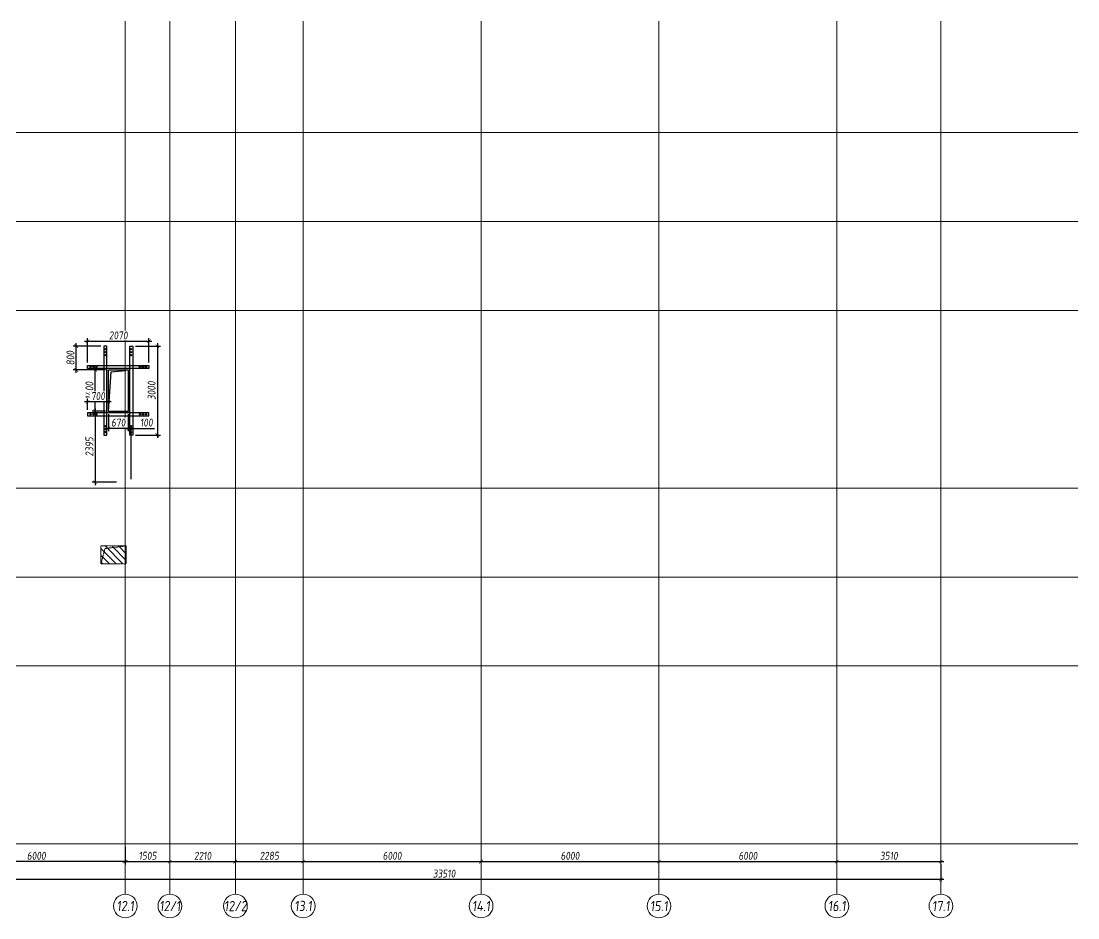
# Model space of a CAD drawing. Header units: millimetres. Extents: x -233751 to 529254, y -907864 to 285890.
# Drawn here: x -185746 to -150104, y -95899 to -65637 of the extents above; entities that cross this region are included whole.
import ezdxf
from ezdxf.enums import TextEntityAlignment as Align

# ---------------------------------------------------------------- set-up
doc = ezdxf.new("R2010")
doc.units = ezdxf.units.MM
doc.linetypes.add('ADSK_Штриховая_ш2 п1', pattern=[3, 2, -1])
doc.linetypes.add('осевая', pattern=[2, 1.25, -0.25, 0.25, -0.25])
doc.layers.get('0').update_dxf_attribs({"lineweight": 30})
doc.layers.get('Defpoints').update_dxf_attribs({"lineweight": 0})
for name, color, linetype, lineweight in [('КР_Металл', 3, 'Continuous', 30), ('КР_Новые отверстия', 5, 'Continuous', 30), ('КР_Оси', 7, 'Continuous', 5), ('КР_Размеры отверстия', 7, 'Continuous', 5), ('КР_Размеры усиление', 1, 'Continuous', 5), ('КР_Сущ отверстия', 6, 'Continuous', 15)]:
    doc.layers.add(name, color=color, linetype=linetype, lineweight=lineweight)
doc.styles.add('ISOCPEUR', font='isocpeur.ttf', dxfattribs={"width": 0.85, "oblique": 7})
doc.dimstyles.new('R_100', dxfattribs={"dimtxt": 270, "dimasz": 120, "dimexe": 100, "dimexo": 100, "dimgap": 60, "dimtad": 1, "dimdec": 0, "dimrnd": 5, "dimzin": 0, "dimdsep": 46, "dimtxsty": 'ISOCPEUR', "dimblk": 'ARCHTICK', "dimcen": 0, "dimdle": 100, "dimclrd": 256, "dimclre": 256, "dimclrt": 256, "dimadec": 0, "dimazin": 0, "dimtfac": 2, "dimtdec": 0, "dimtmove": 0, "dimatfit": 3, "dimfxl": 1, "dimtvp": 3, "dimtfill": 1, "dimtolj": 1, "dimtzin": 0, "dimarcsym": 0})

# ---------------------------------------------------------------- blocks, each defined once
blk = doc.blocks.new('*U2185')
at = {"color": 0, "linetype": 'Continuous', "lineweight": -2}
blk.add_line((-71487, 0), (-71987, 0), dxfattribs=at)
at = {"color": 0, "linetype": 'ByBlock', "lineweight": -2, "ltscale": 10}
blk.add_line((0, 0), (-71487, 0), dxfattribs=at)
at = {"color": 0, "linetype": 'Continuous', "lineweight": -2}
blk.add_circle((-72387, 0), 400, dxfattribs=at)
at = {"color": 0, "linetype": 'Continuous', "lineweight": -2, "style": 'ISOCPEUR', "oblique": 7, "width": 0.856383}
blk.add_text('Ж.1', height=347.4, dxfattribs=at).set_placement((-72387, 0), align=Align.MIDDLE_CENTER)
blk = doc.blocks.new('*U2186')
at = {"color": 0, "linetype": 'Continuous', "lineweight": -2}
blk.add_line((-71487, 0), (-71987, 0), dxfattribs=at)
at = {"color": 0, "linetype": 'ByBlock', "lineweight": -2, "ltscale": 10}
blk.add_line((0, 0), (-71487, 0), dxfattribs=at)
at = {"color": 0, "linetype": 'Continuous', "lineweight": -2}
blk.add_circle((-72387, 0), 400, dxfattribs=at)
at = {"color": 0, "linetype": 'Continuous', "lineweight": -2, "style": 'ISOCPEUR', "oblique": 7, "width": 0.856383}
blk.add_text('И.1', height=347.4, dxfattribs=at).set_placement((-72387, 0), align=Align.MIDDLE_CENTER)
blk = doc.blocks.new('*U2187')
at = {"color": 0, "linetype": 'Continuous', "lineweight": -2}
blk.add_line((-71487, 0), (-71987, 0), dxfattribs=at)
at = {"color": 0, "linetype": 'ByBlock', "lineweight": -2, "ltscale": 10}
blk.add_line((0, 0), (-71487, 0), dxfattribs=at)
at = {"color": 0, "linetype": 'Continuous', "lineweight": -2}
blk.add_circle((-72387, 0), 400, dxfattribs=at)
at = {"color": 0, "linetype": 'Continuous', "lineweight": -2, "style": 'ISOCPEUR', "oblique": 7, "width": 0.856383}
blk.add_text('К.1', height=347.4, dxfattribs=at).set_placement((-72387, 0), align=Align.MIDDLE_CENTER)
blk = doc.blocks.new('*U2188')
at = {"color": 0, "linetype": 'Continuous', "lineweight": -2}
blk.add_line((-71487, 0), (-71987, 0), dxfattribs=at)
at = {"color": 0, "linetype": 'ByBlock', "lineweight": -2, "ltscale": 10}
blk.add_line((0, 0), (-71487, 0), dxfattribs=at)
at = {"color": 0, "linetype": 'Continuous', "lineweight": -2}
blk.add_circle((-72387, 0), 400, dxfattribs=at)
at = {"color": 0, "linetype": 'Continuous', "lineweight": -2, "style": 'ISOCPEUR', "oblique": 7, "width": 0.856383}
blk.add_text('Л.1', height=347.4, dxfattribs=at).set_placement((-72387, 0), align=Align.MIDDLE_CENTER)
blk = doc.blocks.new('*U2189')
at = {"color": 0, "linetype": 'Continuous', "lineweight": -2}
blk.add_line((-71487, 0), (-71987, 0), dxfattribs=at)
at = {"color": 0, "linetype": 'ByBlock', "lineweight": -2, "ltscale": 10}
blk.add_line((0, 0), (-71487, 0), dxfattribs=at)
at = {"color": 0, "linetype": 'Continuous', "lineweight": -2}
blk.add_circle((-72387, 0), 400, dxfattribs=at)
at = {"color": 0, "linetype": 'Continuous', "lineweight": -2, "style": 'ISOCPEUR', "oblique": 7, "width": 0.856383}
blk.add_text('М.1', height=347.4, dxfattribs=at).set_placement((-72387, 0), align=Align.MIDDLE_CENTER)
blk = doc.blocks.new('*U2190')
at = {"color": 0, "linetype": 'Continuous', "lineweight": -2}
blk.add_line((-71487, 0), (-71987, 0), dxfattribs=at)
at = {"color": 0, "linetype": 'ByBlock', "lineweight": -2, "ltscale": 10}
blk.add_line((0, 0), (-71487, 0), dxfattribs=at)
at = {"color": 0, "linetype": 'Continuous', "lineweight": -2}
blk.add_circle((-72387, 0), 400, dxfattribs=at)
at = {"color": 0, "linetype": 'Continuous', "lineweight": -2, "style": 'ISOCPEUR', "oblique": 7, "width": 0.856383}
blk.add_text('Н.1', height=347.4, dxfattribs=at).set_placement((-72387, 0), align=Align.MIDDLE_CENTER)
blk = doc.blocks.new('*U2191')
at = {"color": 0, "linetype": 'Continuous', "lineweight": -2}
blk.add_line((-71487, 0), (-71987, 0), dxfattribs=at)
at = {"color": 0, "linetype": 'ByBlock', "lineweight": -2, "ltscale": 10}
blk.add_line((0, 0), (-71487, 0), dxfattribs=at)
at = {"color": 0, "linetype": 'Continuous', "lineweight": -2}
blk.add_circle((-72387, 0), 400, dxfattribs=at)
at = {"color": 0, "linetype": 'Continuous', "lineweight": -2, "style": 'ISOCPEUR', "oblique": 7, "width": 0.856383}
blk.add_text('П.1', height=347.4, dxfattribs=at).set_placement((-72387, 0), align=Align.MIDDLE_CENTER)
blk = doc.blocks.new('*U2203')
at = {"color": 0, "linetype": 'ByBlock', "lineweight": -2, "ltscale": 10}
blk.add_line((0, 0), (0, -27762), dxfattribs=at)
at = {"color": 0, "linetype": 'Continuous', "lineweight": -2}
for p, q in [((0, -27762), (0, -28962)), ((0, -28962), (0, -29462))]:
    blk.add_line(p, q, dxfattribs=at)
blk.add_circle((0, -29862), 400, dxfattribs=at)
at = {"color": 0, "linetype": 'Continuous', "lineweight": -2, "style": 'ISOCPEUR', "oblique": 7, "width": 0.856383}
blk.add_text('12.1', height=347.4, dxfattribs=at).set_placement((0, -29862), align=Align.MIDDLE_CENTER)
blk = doc.blocks.new('*U2204')
at = {"color": 0, "linetype": 'ByBlock', "lineweight": -2, "ltscale": 10}
blk.add_line((0, 0), (0, -27762), dxfattribs=at)
at = {"color": 0, "linetype": 'Continuous', "lineweight": -2}
for p, q in [((0, -27762), (0, -28962)), ((0, -28962), (0, -29462))]:
    blk.add_line(p, q, dxfattribs=at)
blk.add_circle((0, -29862), 400, dxfattribs=at)
at = {"color": 0, "linetype": 'Continuous', "lineweight": -2, "style": 'ISOCPEUR', "oblique": 7, "width": 0.856383}
blk.add_text('12/1', height=347.4, dxfattribs=at).set_placement((0, -29862), align=Align.MIDDLE_CENTER)
blk = doc.blocks.new('*U2205')
at = {"color": 0, "linetype": 'ByBlock', "lineweight": -2, "ltscale": 10}
blk.add_line((0, 0), (0, -27761.01608), dxfattribs=at)
at = {"color": 0, "linetype": 'Continuous', "lineweight": -2}
for p, q in [((0, -27761.01608), (0, -28961.01608)), ((0, -28961.01608), (0, -29461.01608))]:
    blk.add_line(p, q, dxfattribs=at)
blk.add_circle((0, -29861.01608), 400, dxfattribs=at)
at = {"color": 0, "linetype": 'Continuous', "lineweight": -2, "style": 'ISOCPEUR', "oblique": 7, "width": 0.856383}
blk.add_text('12/2', height=347.391153, dxfattribs=at).set_placement((0, -29861.01608), align=Align.MIDDLE_CENTER)
blk = doc.blocks.new('*U2206')
at = {"color": 0, "linetype": 'ByBlock', "lineweight": -2, "ltscale": 10}
blk.add_line((0, 0), (0, -27762), dxfattribs=at)
at = {"color": 0, "linetype": 'Continuous', "lineweight": -2}
for p, q in [((0, -27762), (0, -28962)), ((0, -28962), (0, -29462))]:
    blk.add_line(p, q, dxfattribs=at)
blk.add_circle((0, -29862), 400, dxfattribs=at)
at = {"color": 0, "linetype": 'Continuous', "lineweight": -2, "style": 'ISOCPEUR', "oblique": 7, "width": 0.856383}
blk.add_text('13.1', height=347.4, dxfattribs=at).set_placement((0, -29862), align=Align.MIDDLE_CENTER)
blk = doc.blocks.new('*U2207')
at = {"color": 0, "linetype": 'ByBlock', "lineweight": -2, "ltscale": 10}
blk.add_line((0, 0), (0, -27762), dxfattribs=at)
at = {"color": 0, "linetype": 'Continuous', "lineweight": -2}
for p, q in [((0, -27762), (0, -28962)), ((0, -28962), (0, -29462))]:
    blk.add_line(p, q, dxfattribs=at)
blk.add_circle((0, -29862), 400, dxfattribs=at)
at = {"color": 0, "linetype": 'Continuous', "lineweight": -2, "style": 'ISOCPEUR', "oblique": 7, "width": 0.856383}
blk.add_text('14.1', height=347.4, dxfattribs=at).set_placement((0, -29862), align=Align.MIDDLE_CENTER)
blk = doc.blocks.new('*U2208')
at = {"color": 0, "linetype": 'ByBlock', "lineweight": -2, "ltscale": 10}
blk.add_line((0, 0), (0, -27762), dxfattribs=at)
at = {"color": 0, "linetype": 'Continuous', "lineweight": -2}
for p, q in [((0, -27762), (0, -28962)), ((0, -28962), (0, -29462))]:
    blk.add_line(p, q, dxfattribs=at)
blk.add_circle((0, -29862), 400, dxfattribs=at)
at = {"color": 0, "linetype": 'Continuous', "lineweight": -2, "style": 'ISOCPEUR', "oblique": 7, "width": 0.856383}
blk.add_text('15.1', height=347.4, dxfattribs=at).set_placement((0, -29862), align=Align.MIDDLE_CENTER)
blk = doc.blocks.new('*U2209')
at = {"color": 0, "linetype": 'ByBlock', "lineweight": -2, "ltscale": 10}
blk.add_line((0, 0), (0, -27762), dxfattribs=at)
at = {"color": 0, "linetype": 'Continuous', "lineweight": -2}
for p, q in [((0, -27762), (0, -28962)), ((0, -28962), (0, -29462))]:
    blk.add_line(p, q, dxfattribs=at)
blk.add_circle((0, -29862), 400, dxfattribs=at)
at = {"color": 0, "linetype": 'Continuous', "lineweight": -2, "style": 'ISOCPEUR', "oblique": 7, "width": 0.856383}
blk.add_text('16.1', height=347.4, dxfattribs=at).set_placement((0, -29862), align=Align.MIDDLE_CENTER)
blk = doc.blocks.new('*U2210')
at = {"color": 0, "linetype": 'ByBlock', "lineweight": -2, "ltscale": 10}
blk.add_line((0, 0), (0, -27762), dxfattribs=at)
at = {"color": 0, "linetype": 'Continuous', "lineweight": -2}
for p, q in [((0, -27762), (0, -28962)), ((0, -28962), (0, -29462))]:
    blk.add_line(p, q, dxfattribs=at)
blk.add_circle((0, -29862), 400, dxfattribs=at)
at = {"color": 0, "linetype": 'Continuous', "lineweight": -2, "style": 'ISOCPEUR', "oblique": 7, "width": 0.856383}
blk.add_text('17.1', height=347.4, dxfattribs=at).set_placement((0, -29862), align=Align.MIDDLE_CENTER)
blk = doc.blocks.new('_ArchTick')
at = {"color": 0, "linetype": 'ByBlock', "const_width": 0.15}
blk.add_lwpolyline([(-0.5, -0.5), (0.5, 0.5)], dxfattribs=at)
blk = doc.blocks.new('*D877')
at = {"layer": 'Defpoints', "color": 0, "transparency": 16777216}
for p in [(-188233, -93399), (-182233, -93399), (-188233, -93999)]:
    blk.add_point(p, dxfattribs=at)
at = {"layer": 'КР_Оси', "lineweight": -2, "transparency": 16777216}
for p, q in [((-188233, -93499), (-188233, -94099)), ((-182233, -93499), (-182233, -94099)), ((-182133, -93999), (-188333, -93999))]:
    blk.add_line(p, q, dxfattribs=at)
at = {"layer": 'КР_Оси', "lineweight": -2, "transparency": 16777216, "xscale": 120, "yscale": 120, "zscale": 120, "rotation": 180}
blk.add_blockref('_ArchTick', (-188233, -93999), dxfattribs=at)
at = {"layer": 'КР_Оси', "lineweight": -2, "transparency": 16777216, "xscale": 120, "yscale": 120, "zscale": 120}
blk.add_blockref('_ArchTick', (-182233, -93999), dxfattribs=at)
at = {"layer": 'КР_Оси', "transparency": 16777216, "insert": (-185233, -93804), "char_height": 270, "attachment_point": 5, "style": 'ISOCPEUR', "bg_fill": 3, "box_fill_scale": 1.1, "bg_fill_color": 256, "bg_fill_true_color": 13158600, "bg_fill_transparency": 0}
blk.add_mtext('\\A1;6000', dxfattribs=at)
blk = doc.blocks.new('*D861')
at = {"layer": 'Defpoints', "color": 0, "transparency": 16777216}
for p in [(-182233, -93399), (-180728, -93999), (-180728, -93999)]:
    blk.add_point(p, dxfattribs=at)
at = {"layer": 'КР_Оси', "lineweight": -2, "transparency": 16777216}
for p, q in [((-182233, -93499), (-182233, -94099)), ((-182333, -93999), (-180628, -93999))]:
    blk.add_line(p, q, dxfattribs=at)
at = {"layer": 'КР_Оси', "lineweight": -2, "transparency": 16777216, "xscale": 120, "yscale": 120, "zscale": 120, "rotation": 180}
blk.add_blockref('_ArchTick', (-182233, -93999), dxfattribs=at)
at = {"layer": 'КР_Оси', "lineweight": -2, "transparency": 16777216, "xscale": 120, "yscale": 120, "zscale": 120}
blk.add_blockref('_ArchTick', (-180728, -93999), dxfattribs=at)
at = {"layer": 'КР_Оси', "transparency": 16777216, "insert": (-181480, -93804), "char_height": 270, "attachment_point": 5, "style": 'ISOCPEUR', "bg_fill": 3, "box_fill_scale": 1.1, "bg_fill_color": 256, "bg_fill_true_color": 13158600, "bg_fill_transparency": 0}
blk.add_mtext('\\A1;1505', dxfattribs=at)
blk = doc.blocks.new('*D862')
at = {"layer": 'Defpoints', "color": 0, "transparency": 16777216}
for p in [(-180728, -93999), (-178518, -93999), (-178518, -93999)]:
    blk.add_point(p, dxfattribs=at)
at = {"layer": 'КР_Оси', "lineweight": -2, "transparency": 16777216}
blk.add_line((-180828, -93999), (-178418, -93999), dxfattribs=at)
at = {"layer": 'КР_Оси', "lineweight": -2, "transparency": 16777216, "xscale": 120, "yscale": 120, "zscale": 120, "rotation": 180}
blk.add_blockref('_ArchTick', (-180728, -93999), dxfattribs=at)
at = {"layer": 'КР_Оси', "lineweight": -2, "transparency": 16777216, "xscale": 120, "yscale": 120, "zscale": 120}
blk.add_blockref('_ArchTick', (-178518, -93999), dxfattribs=at)
at = {"layer": 'КР_Оси', "transparency": 16777216, "insert": (-179623, -93804), "char_height": 270, "attachment_point": 5, "style": 'ISOCPEUR', "bg_fill": 3, "box_fill_scale": 1.1, "bg_fill_color": 256, "bg_fill_true_color": 13158600, "bg_fill_transparency": 0}
blk.add_mtext('\\A1;2210', dxfattribs=at)
blk = doc.blocks.new('*D863')
at = {"layer": 'Defpoints', "color": 0, "transparency": 16777216}
for p in [(-178518, -93999), (-176233, -93999), (-176233, -93999)]:
    blk.add_point(p, dxfattribs=at)
at = {"layer": 'КР_Оси', "lineweight": -2, "transparency": 16777216}
blk.add_line((-178618, -93999), (-176133, -93999), dxfattribs=at)
at = {"layer": 'КР_Оси', "lineweight": -2, "transparency": 16777216, "xscale": 120, "yscale": 120, "zscale": 120, "rotation": 180}
blk.add_blockref('_ArchTick', (-178518, -93999), dxfattribs=at)
at = {"layer": 'КР_Оси', "lineweight": -2, "transparency": 16777216, "xscale": 120, "yscale": 120, "zscale": 120}
blk.add_blockref('_ArchTick', (-176233, -93999), dxfattribs=at)
at = {"layer": 'КР_Оси', "transparency": 16777216, "insert": (-177375, -93804), "char_height": 270, "attachment_point": 5, "style": 'ISOCPEUR', "bg_fill": 3, "box_fill_scale": 1.1, "bg_fill_color": 256, "bg_fill_true_color": 13158600, "bg_fill_transparency": 0}
blk.add_mtext('\\A1;2285', dxfattribs=at)
blk = doc.blocks.new('*D864')
at = {"layer": 'Defpoints', "color": 0, "transparency": 16777216}
for p in [(-176233, -93999), (-170233, -93999), (-170233, -93999)]:
    blk.add_point(p, dxfattribs=at)
at = {"layer": 'КР_Оси', "lineweight": -2, "transparency": 16777216}
blk.add_line((-176333, -93999), (-170133, -93999), dxfattribs=at)
at = {"layer": 'КР_Оси', "lineweight": -2, "transparency": 16777216, "xscale": 120, "yscale": 120, "zscale": 120, "rotation": 180}
blk.add_blockref('_ArchTick', (-176233, -93999), dxfattribs=at)
at = {"layer": 'КР_Оси', "lineweight": -2, "transparency": 16777216, "xscale": 120, "yscale": 120, "zscale": 120}
blk.add_blockref('_ArchTick', (-170233, -93999), dxfattribs=at)
at = {"layer": 'КР_Оси', "transparency": 16777216, "insert": (-173233, -93804), "char_height": 270, "attachment_point": 5, "style": 'ISOCPEUR', "bg_fill": 3, "box_fill_scale": 1.1, "bg_fill_color": 256, "bg_fill_true_color": 13158600, "bg_fill_transparency": 0}
blk.add_mtext('\\A1;6000', dxfattribs=at)
blk = doc.blocks.new('*D865')
at = {"layer": 'Defpoints', "color": 0, "transparency": 16777216}
for p in [(-170233, -93999), (-164233, -93999), (-164233, -93999)]:
    blk.add_point(p, dxfattribs=at)
at = {"layer": 'КР_Оси', "lineweight": -2, "transparency": 16777216}
blk.add_line((-170333, -93999), (-164133, -93999), dxfattribs=at)
at = {"layer": 'КР_Оси', "lineweight": -2, "transparency": 16777216, "xscale": 120, "yscale": 120, "zscale": 120, "rotation": 180}
blk.add_blockref('_ArchTick', (-170233, -93999), dxfattribs=at)
at = {"layer": 'КР_Оси', "lineweight": -2, "transparency": 16777216, "xscale": 120, "yscale": 120, "zscale": 120}
blk.add_blockref('_ArchTick', (-164233, -93999), dxfattribs=at)
at = {"layer": 'КР_Оси', "transparency": 16777216, "insert": (-167233, -93804), "char_height": 270, "attachment_point": 5, "style": 'ISOCPEUR', "bg_fill": 3, "box_fill_scale": 1.1, "bg_fill_color": 256, "bg_fill_true_color": 13158600, "bg_fill_transparency": 0}
blk.add_mtext('\\A1;6000', dxfattribs=at)
blk = doc.blocks.new('*D866')
at = {"layer": 'Defpoints', "color": 0, "transparency": 16777216}
for p in [(-164233, -93999), (-158233, -93999), (-158233, -93999)]:
    blk.add_point(p, dxfattribs=at)
at = {"layer": 'КР_Оси', "lineweight": -2, "transparency": 16777216}
blk.add_line((-164333, -93999), (-158133, -93999), dxfattribs=at)
at = {"layer": 'КР_Оси', "lineweight": -2, "transparency": 16777216, "xscale": 120, "yscale": 120, "zscale": 120, "rotation": 180}
blk.add_blockref('_ArchTick', (-164233, -93999), dxfattribs=at)
at = {"layer": 'КР_Оси', "lineweight": -2, "transparency": 16777216, "xscale": 120, "yscale": 120, "zscale": 120}
blk.add_blockref('_ArchTick', (-158233, -93999), dxfattribs=at)
at = {"layer": 'КР_Оси', "transparency": 16777216, "insert": (-161233, -93804), "char_height": 270, "attachment_point": 5, "style": 'ISOCPEUR', "bg_fill": 3, "box_fill_scale": 1.1, "bg_fill_color": 256, "bg_fill_true_color": 13158600, "bg_fill_transparency": 0}
blk.add_mtext('\\A1;6000', dxfattribs=at)
blk = doc.blocks.new('*D878')
at = {"layer": 'Defpoints', "color": 0, "transparency": 16777216}
for p in [(-158233, -93999), (-154723, -93999), (-154723, -93999)]:
    blk.add_point(p, dxfattribs=at)
at = {"layer": 'КР_Оси', "lineweight": -2, "transparency": 16777216}
blk.add_line((-158333, -93999), (-154623, -93999), dxfattribs=at)
at = {"layer": 'КР_Оси', "lineweight": -2, "transparency": 16777216, "xscale": 120, "yscale": 120, "zscale": 120, "rotation": 180}
blk.add_blockref('_ArchTick', (-158233, -93999), dxfattribs=at)
at = {"layer": 'КР_Оси', "lineweight": -2, "transparency": 16777216, "xscale": 120, "yscale": 120, "zscale": 120}
blk.add_blockref('_ArchTick', (-154723, -93999), dxfattribs=at)
at = {"layer": 'КР_Оси', "transparency": 16777216, "insert": (-156478, -93804), "char_height": 270, "attachment_point": 5, "style": 'ISOCPEUR', "bg_fill": 3, "box_fill_scale": 1.1, "bg_fill_color": 256, "bg_fill_true_color": 13158600, "bg_fill_transparency": 0}
blk.add_mtext('\\A1;3510', dxfattribs=at)
blk = doc.blocks.new('*D879')
at = {"layer": 'Defpoints', "color": 0, "transparency": 16777216}
for p in [(-188233, -93999), (-154723, -93999), (-188233, -94599)]:
    blk.add_point(p, dxfattribs=at)
at = {"layer": 'КР_Оси', "lineweight": -2, "transparency": 16777216}
for p, q in [((-188233, -94099), (-188233, -94699)), ((-154723, -94099), (-154723, -94699)), ((-154623, -94599), (-188333, -94599))]:
    blk.add_line(p, q, dxfattribs=at)
at = {"layer": 'КР_Оси', "lineweight": -2, "transparency": 16777216, "xscale": 120, "yscale": 120, "zscale": 120, "rotation": 180}
blk.add_blockref('_ArchTick', (-188233, -94599), dxfattribs=at)
at = {"layer": 'КР_Оси', "lineweight": -2, "transparency": 16777216, "xscale": 120, "yscale": 120, "zscale": 120}
blk.add_blockref('_ArchTick', (-154723, -94599), dxfattribs=at)
at = {"layer": 'КР_Оси', "transparency": 16777216, "insert": (-171478, -94404), "char_height": 270, "attachment_point": 5, "style": 'ISOCPEUR', "bg_fill": 3, "box_fill_scale": 1.1, "bg_fill_color": 256, "bg_fill_true_color": 13158600, "bg_fill_transparency": 0}
blk.add_mtext('\\A1;33510', dxfattribs=at)
blk = doc.blocks.new('*D1209')
at = {"layer": 'Defpoints', "color": 0, "transparency": 16777216}
for p in [(-183248, -77407), (-182804, -77407), (-182804, -78805)]:
    blk.add_point(p, dxfattribs=at)
at = {"layer": 'КР_Размеры отверстия', "lineweight": -2, "transparency": 16777216}
for p, q in [((-183248, -78905), (-183248, -77307)), ((-182904, -77407), (-183348, -77407)), ((-182904, -78805), (-183348, -78805))]:
    blk.add_line(p, q, dxfattribs=at)
at = {"layer": 'КР_Размеры отверстия', "lineweight": -2, "transparency": 16777216, "xscale": 120, "yscale": 120, "zscale": 120}
for p, rotation in [((-183248, -77407), 90), ((-183248, -78805), 270)]:
    blk.add_blockref('_ArchTick', p, dxfattribs=dict(at, rotation=rotation))
at = {"layer": 'КР_Размеры отверстия', "transparency": 16777216, "insert": (-183443, -78106), "char_height": 270, "attachment_point": 5, "rotation": 90, "style": 'ISOCPEUR', "bg_fill": 3, "box_fill_scale": 1.1, "bg_fill_color": 256, "bg_fill_true_color": 13158600, "bg_fill_transparency": 0}
blk.add_mtext('\\A1;1400', dxfattribs=at)
blk = doc.blocks.new('*D1195')
at = {"layer": 'Defpoints', "color": 0, "transparency": 16777216}
for p in [(-182804, -78805), (-183248, -81199), (-182434, -81199)]:
    blk.add_point(p, dxfattribs=at)
at = {"layer": 'КР_Размеры отверстия', "lineweight": -2, "transparency": 16777216}
for p, q in [((-183248, -78705), (-183248, -81299)), ((-182904, -78805), (-183348, -78805)), ((-182534, -81199), (-183348, -81199))]:
    blk.add_line(p, q, dxfattribs=at)
at = {"layer": 'КР_Размеры отверстия', "lineweight": -2, "transparency": 16777216, "xscale": 120, "yscale": 120, "zscale": 120}
for p, rotation in [((-183248, -78805), 90), ((-183248, -81199), 270)]:
    blk.add_blockref('_ArchTick', p, dxfattribs=dict(at, rotation=rotation))
at = {"layer": 'КР_Размеры отверстия', "transparency": 16777216, "insert": (-183443, -80002), "char_height": 270, "attachment_point": 5, "rotation": 90, "style": 'ISOCPEUR', "bg_fill": 3, "box_fill_scale": 1.1, "bg_fill_color": 256, "bg_fill_true_color": 13158600, "bg_fill_transparency": 0}
blk.add_mtext('\\A1;2395', dxfattribs=at)
blk = doc.blocks.new('*D1216')
at = {"layer": 'Defpoints', "color": 0, "transparency": 16777216}
for p in [(-182804, -78805), (-182134, -78805)]:
    blk.add_point(p, dxfattribs=at)
at = {"layer": 'КР_Размеры отверстия', "lineweight": -2, "transparency": 16777216}
for p, q in [((-182804, -78905), (-182804, -79480)), ((-182134, -78905), (-182134, -79480)), ((-182034, -79380), (-182904, -79380))]:
    blk.add_line(p, q, dxfattribs=at)
at = {"layer": 'КР_Размеры отверстия', "lineweight": -2, "transparency": 16777216, "xscale": 120, "yscale": 120, "zscale": 120, "rotation": 180}
blk.add_blockref('_ArchTick', (-182804, -79380), dxfattribs=at)
at = {"layer": 'КР_Размеры отверстия', "lineweight": -2, "transparency": 16777216, "xscale": 120, "yscale": 120, "zscale": 120}
blk.add_blockref('_ArchTick', (-182134, -79380), dxfattribs=at)
at = {"layer": 'КР_Размеры отверстия', "transparency": 16777216, "insert": (-182469, -79185), "char_height": 270, "attachment_point": 5, "style": 'ISOCPEUR', "bg_fill": 3, "box_fill_scale": 1.1, "bg_fill_color": 256, "bg_fill_true_color": 13158600, "bg_fill_transparency": 0}
blk.add_mtext('\\A1;670', dxfattribs=at)
at = {"layer": 'Defpoints', "color": 0, "transparency": 16777216}
blk.add_point((-182804, -79380), dxfattribs=at)
blk = doc.blocks.new('*D1226')
at = {"layer": 'Defpoints', "color": 0, "transparency": 16777216}
for p in [(-182134, -78805), (-182034, -79380), (-182034, -81199)]:
    blk.add_point(p, dxfattribs=at)
at = {"layer": 'КР_Размеры отверстия', "lineweight": -2, "transparency": 16777216}
for p, q in [((-182134, -78905), (-182134, -79480)), ((-182134, -79380), (-182254, -79380)), ((-182134, -79380), (-182034, -79380)), ((-182034, -81099), (-182034, -79280)), ((-182034, -79380), (-181251, -79380))]:
    blk.add_line(p, q, dxfattribs=at)
at = {"layer": 'КР_Размеры отверстия', "lineweight": -2, "transparency": 16777216, "xscale": 120, "yscale": 120, "zscale": 120}
blk.add_blockref('_ArchTick', (-182134, -79380), dxfattribs=at)
at = {"layer": 'КР_Размеры отверстия', "lineweight": -2, "transparency": 16777216, "xscale": 120, "yscale": 120, "zscale": 120, "rotation": 180}
blk.add_blockref('_ArchTick', (-182034, -79380), dxfattribs=at)
at = {"layer": 'КР_Размеры отверстия', "transparency": 16777216, "insert": (-181522, -79185), "char_height": 270, "attachment_point": 5, "style": 'ISOCPEUR', "bg_fill": 3, "box_fill_scale": 1.1, "bg_fill_color": 256, "bg_fill_true_color": 13158600, "bg_fill_transparency": 0}
blk.add_mtext('\\A1;100', dxfattribs=at)
blk = doc.blocks.new('*D1467')
at = {"layer": 'Defpoints', "color": 0, "transparency": 16777216}
for p in [(-181984, -76607), (-181984, -79605), (-181151, -79605)]:
    blk.add_point(p, dxfattribs=at)
at = {"layer": 'КР_Размеры усиление', "lineweight": -2, "transparency": 16777216}
for p, q in [((-181884, -76607), (-181051, -76607)), ((-181151, -76507), (-181151, -79705)), ((-181884, -79605), (-181051, -79605))]:
    blk.add_line(p, q, dxfattribs=at)
at = {"layer": 'КР_Размеры усиление', "lineweight": -2, "transparency": 16777216, "xscale": 120, "yscale": 120, "zscale": 120}
for p, rotation in [((-181151, -76607), 90), ((-181151, -79605), 270)]:
    blk.add_blockref('_ArchTick', p, dxfattribs=dict(at, rotation=rotation))
at = {"layer": 'КР_Размеры усиление', "transparency": 16777216, "insert": (-181346, -78106), "char_height": 270, "attachment_point": 5, "rotation": 90, "style": 'ISOCPEUR', "bg_fill": 3, "box_fill_scale": 1.1, "bg_fill_color": 256, "bg_fill_true_color": 13158600, "bg_fill_transparency": 0}
blk.add_mtext('\\A1;3000', dxfattribs=at)
blk = doc.blocks.new('*D1468')
at = {"layer": 'Defpoints', "color": 0, "transparency": 16777216}
for p in [(-181434, -76438), (-183504, -77257), (-181434, -77257)]:
    blk.add_point(p, dxfattribs=at)
at = {"layer": 'КР_Размеры усиление', "color": 3, "lineweight": -2, "transparency": 16777216}
for p, q in [((-183604, -76438), (-181334, -76438)), ((-183504, -77157), (-183504, -76338)), ((-181434, -77157), (-181434, -76338))]:
    blk.add_line(p, q, dxfattribs=at)
at = {"layer": 'КР_Размеры усиление', "color": 3, "lineweight": -2, "transparency": 16777216, "xscale": 120, "yscale": 120, "zscale": 120, "rotation": 180}
blk.add_blockref('_ArchTick', (-183504, -76438), dxfattribs=at)
at = {"layer": 'КР_Размеры усиление', "color": 3, "lineweight": -2, "transparency": 16777216, "xscale": 120, "yscale": 120, "zscale": 120}
blk.add_blockref('_ArchTick', (-181434, -76438), dxfattribs=at)
at = {"layer": 'КР_Размеры усиление', "color": 3, "transparency": 16777216, "insert": (-182469, -76243), "char_height": 270, "attachment_point": 5, "style": 'ISOCPEUR', "bg_fill": 3, "box_fill_scale": 1.1, "bg_fill_color": 256, "bg_fill_true_color": 13158600, "bg_fill_transparency": 0}
blk.add_mtext('\\A1;2070', dxfattribs=at)
blk = doc.blocks.new('*D1469')
at = {"layer": 'Defpoints', "color": 0, "transparency": 16777216}
for p in [(-182954, -76607), (-182804, -77407)]:
    blk.add_point(p, dxfattribs=at)
at = {"layer": 'КР_Размеры усиление', "lineweight": -2, "transparency": 16777216}
for p, q in [((-183054, -76607), (-183988, -76607)), ((-183888, -77507), (-183888, -76507)), ((-182904, -77407), (-183988, -77407))]:
    blk.add_line(p, q, dxfattribs=at)
at = {"layer": 'КР_Размеры усиление', "lineweight": -2, "transparency": 16777216, "xscale": 120, "yscale": 120, "zscale": 120}
for p, rotation in [((-183888, -76607), 90), ((-183888, -77407), 270)]:
    blk.add_blockref('_ArchTick', p, dxfattribs=dict(at, rotation=rotation))
at = {"layer": 'КР_Размеры усиление', "transparency": 16777216, "insert": (-184083, -77007), "char_height": 270, "attachment_point": 5, "rotation": 90, "style": 'ISOCPEUR', "bg_fill": 3, "box_fill_scale": 1.1, "bg_fill_color": 256, "bg_fill_true_color": 13158600, "bg_fill_transparency": 0}
blk.add_mtext('\\A1;800', dxfattribs=at)
at = {"layer": 'Defpoints', "color": 0, "transparency": 16777216}
blk.add_point((-183888, -76607), dxfattribs=at)
blk = doc.blocks.new('*D1470')
at = {"layer": 'Defpoints', "color": 0, "transparency": 16777216}
for p in [(-183504, -78855), (-182804, -78805)]:
    blk.add_point(p, dxfattribs=at)
at = {"layer": 'КР_Размеры усиление', "color": 3, "lineweight": -2, "transparency": 16777216}
for p, q in [((-183504, -78755), (-183504, -78387)), ((-182804, -78705), (-182804, -78387)), ((-182704, -78487), (-183604, -78487))]:
    blk.add_line(p, q, dxfattribs=at)
at = {"layer": 'КР_Размеры усиление', "color": 3, "lineweight": -2, "transparency": 16777216, "xscale": 120, "yscale": 120, "zscale": 120, "rotation": 180}
blk.add_blockref('_ArchTick', (-183504, -78487), dxfattribs=at)
at = {"layer": 'КР_Размеры усиление', "color": 3, "lineweight": -2, "transparency": 16777216, "xscale": 120, "yscale": 120, "zscale": 120}
blk.add_blockref('_ArchTick', (-182804, -78487), dxfattribs=at)
at = {"layer": 'КР_Размеры усиление', "color": 3, "transparency": 16777216, "insert": (-183154, -78292), "char_height": 270, "attachment_point": 5, "style": 'ISOCPEUR', "bg_fill": 3, "box_fill_scale": 1.1, "bg_fill_color": 256, "bg_fill_true_color": 13158600, "bg_fill_transparency": 0}
blk.add_mtext('\\A1;700', dxfattribs=at)
at = {"layer": 'Defpoints', "color": 0, "transparency": 16777216}
blk.add_point((-183504, -78487), dxfattribs=at)

msp = doc.modelspace()

# ---------------------------------------------------------------- hatches: boundary and pattern name
at = {"layer": 'КР_Сущ отверстия'}
h = msp.add_hatch(dxfattribs=at)
h.set_pattern_fill('ANSI31', scale=50, angle=90)
h.paths.add_polyline_path([(-182203.9, -83349.3), (-183053.9, -83349.3), (-183053.9, -83949.3), (-182203.9, -83949.3)])

# ---------------------------------------------------------------- linework, layer by layer
at = {"layer": 'КР_Металл', "color": 1}
for centre in [(-182904, -76707.3), (-182904, -76807.3), (-182904, -76907.3), (-182034, -76707.3), (-182034, -76807.3), (-182034, -76907.3)]:
    msp.add_circle(centre, 20, dxfattribs=at)
at = {"layer": 'КР_Металл'}
for centre in [(-181734, -77307.2), (-181634, -77307.2), (-181534, -77307.2)]:
    msp.add_circle(centre, 20, dxfattribs=at)
at = {"layer": 'КР_Новые отверстия'}
msp.add_lwpolyline([(-182804, -77407.2), (-182134, -77407.2), (-182134, -78805.4), (-182804, -78805.4)], close=True, dxfattribs=at)
msp.add_lwpolyline([(-182804, -78805.4), (-182704.8, -77475.8), (-182212.9, -77428.1)], dxfattribs=at)
at = {"layer": 'КР_Сущ отверстия', "linetype": 'ADSK_Штриховая_ш2 п1'}
msp.add_lwpolyline([(-183053.9, -83349.3), (-182203.9, -83349.3), (-182203.9, -83949.3), (-183053.9, -83949.3)], close=True, dxfattribs=at)
msp.add_lwpolyline([(-183053.9, -83949.3), (-182917.3, -83434.3), (-182205.9, -83349.3)], dxfattribs=at)

# ---------------------------------------------------------------- block references
at = {"layer": 'КР_Оси', "linetype": 'осевая'}
for name, p in [('*U2203', (-182232.7, -65636.9)), ('*U2204', (-180727.7, -65636.9)), ('*U2205', (-178517.7, -65638.3)), ('*U2206', (-176232.7, -65636.9)), ('*U2207', (-170232.7, -65636.9)), ('*U2208', (-164232.7, -65636.9)), ('*U2209', (-158232.7, -65636.9)), ('*U2210', (-154722.7, -65636.9)), ('*U2191', (-150104.3, -69399.3)), ('*U2190', (-150104.3, -72399.3)), ('*U2189', (-150104.3, -75399.3)), ('*U2188', (-150104.3, -81399.3)), ('*U2187', (-150104.3, -84399.3)), ('*U2186', (-150104.3, -87399.3)), ('*U2185', (-150104.3, -93399.3))]:
    msp.add_blockref(name, p, dxfattribs=at)

# ---------------------------------------------------------------- next in the draw order: dimensions: what is measured, and where the dimension line sits
at = {"layer": 'КР_Оси'}
dim = msp.add_linear_dim(base=(-188232.7, -93999.3), p1=(-182232.7, -93399.3), p2=(-188232.7, -93399.3), dimstyle='R_100', override={"dimpost": '\\X'}, dxfattribs=at)
dim.commit()
dim.dimension.update_dxf_attribs({"geometry": '*D877', "text_midpoint": (-185232.7, -93804.3)})
at = {"layer": 'КР_Размеры отверстия'}
dim = msp.add_linear_dim(base=(-183247.6, -77407.2), p1=(-182804, -78805.4), p2=(-182803.9, -77407.2), angle=90, dimstyle='R_100', override={"dimpost": '\\X'}, dxfattribs=at)
dim.commit()
dim.dimension.update_dxf_attribs({"geometry": '*D1209', "text_midpoint": (-183442.6, -78106.3)})

# ---------------------------------------------------------------- next in the draw order: linework, layer by layer
at = {"layer": 'КР_Металл'}
msp.add_lwpolyline([(-181434, -77257.2), (-181434, -77357.2), (-183504, -77357.2), (-183504, -77257.2)], close=True, dxfattribs=at)
for centre in [(-183404, -77307.2), (-183304, -77307.2), (-183204, -77307.2)]:
    msp.add_circle(centre, 20, dxfattribs=at)

# ---------------------------------------------------------------- next in the draw order: dimensions: what is measured, and where the dimension line sits
at = {"layer": 'КР_Оси'}
dim = msp.add_linear_dim(base=(-180727.7, -93999.3), p1=(-182232.7, -93399.3), p2=(-180727.7, -93999.3), dimstyle='R_100', override={"dimpost": '\\X', "dimtmove": 1}, dxfattribs=at)
dim.commit()
dim.dimension.update_dxf_attribs({"geometry": '*D861', "text_midpoint": (-181480.2, -93804.3)})
at = {"layer": 'КР_Размеры отверстия'}
dim = msp.add_linear_dim(base=(-183247.6, -81199.3), p1=(-182804, -78805.4), p2=(-182433.9, -81199.3), angle=90, dimstyle='R_100', override={"dimpost": '\\X'}, dxfattribs=at)
dim.commit()
dim.dimension.update_dxf_attribs({"geometry": '*D1195', "text_midpoint": (-183442.6, -80002.3)})

# ---------------------------------------------------------------- next in the draw order: linework, layer by layer
at = {"layer": 'КР_Металл'}
for centre in [(-183404, -78905.4), (-183304, -78905.4), (-183204, -78905.4)]:
    msp.add_circle(centre, 20, dxfattribs=at)

# ---------------------------------------------------------------- next in the draw order: dimensions: what is measured, and where the dimension line sits
at = {"layer": 'КР_Оси'}
dim = msp.add_linear_dim(base=(-178517.7, -93999.3), p1=(-180727.7, -93999.3), p2=(-178517.7, -93999.3), dimstyle='R_100', override={"dimpost": '\\X', "dimtmove": 1}, dxfattribs=at)
dim.commit()
dim.dimension.update_dxf_attribs({"geometry": '*D862', "text_midpoint": (-179622.7, -93804.3)})
at = {"layer": 'КР_Размеры отверстия'}
dim = msp.add_linear_dim(base=(-182804, -79379.8), p1=(-182134, -78805.4), p2=(-182804, -78805.4), dimstyle='R_100', override={"dimpost": '\\X'}, dxfattribs=at)
dim.commit()
dim.dimension.update_dxf_attribs({"geometry": '*D1216', "text_midpoint": (-182469, -79184.8)})

# ---------------------------------------------------------------- next in the draw order: linework, layer by layer
at = {"layer": 'КР_Металл', "color": 1}
msp.add_lwpolyline([(-182854, -76607.3), (-182954, -76607.3), (-182954, -79605.4), (-182854, -79605.4)], close=True, dxfattribs=at)
for centre in [(-182904, -79305.3), (-182904, -79405.3), (-182904, -79505.3)]:
    msp.add_circle(centre, 20, dxfattribs=at)

# ---------------------------------------------------------------- next in the draw order: dimensions: what is measured, and where the dimension line sits
at = {"layer": 'КР_Оси'}
dim = msp.add_linear_dim(base=(-176232.7, -93999.3), p1=(-178517.7, -93999.3), p2=(-176232.7, -93999.3), dimstyle='R_100', override={"dimpost": '\\X', "dimtmove": 1}, dxfattribs=at)
dim.commit()
dim.dimension.update_dxf_attribs({"geometry": '*D863', "text_midpoint": (-177375.2, -93804.3)})
at = {"layer": 'КР_Размеры отверстия'}
dim = msp.add_linear_dim(base=(-182033.9, -79379.8), p1=(-182134, -78805.4), p2=(-182033.9, -81199.3), dimstyle='R_100', override={"dimpost": '\\X'}, dxfattribs=at)
dim.commit()
dim.dimension.update_dxf_attribs({"geometry": '*D1226', "text_midpoint": (-181522.3, -79379.8), "dimtype": 160})

# ---------------------------------------------------------------- next in the draw order: linework, layer by layer
at = {"layer": 'КР_Металл', "color": 1}
msp.add_lwpolyline([(-182084, -76607.3), (-181984, -76607.3), (-181984, -79605.4), (-182084, -79605.4)], close=True, dxfattribs=at)

# ---------------------------------------------------------------- next in the draw order: dimensions: what is measured, and where the dimension line sits
at = {"layer": 'КР_Оси'}
dim = msp.add_linear_dim(base=(-170232.7, -93999.3), p1=(-176232.7, -93999.3), p2=(-170232.7, -93999.3), dimstyle='R_100', override={"dimpost": '\\X', "dimtmove": 1}, dxfattribs=at)
dim.commit()
dim.dimension.update_dxf_attribs({"geometry": '*D864', "text_midpoint": (-173232.7, -93804.3)})

# ---------------------------------------------------------------- next in the draw order: dimensions: what is measured, and where the dimension line sits
dim = msp.add_linear_dim(base=(-164232.7, -93999.3), p1=(-170232.7, -93999.3), p2=(-164232.7, -93999.3), dimstyle='R_100', override={"dimpost": '\\X', "dimtmove": 1}, dxfattribs=at)
dim.commit()
dim.dimension.update_dxf_attribs({"geometry": '*D865', "text_midpoint": (-167232.7, -93804.3)})
at = {"layer": 'КР_Размеры усиление'}
dim = msp.add_linear_dim(base=(-181150.7, -79605.4), p1=(-181984, -76607.3), p2=(-181984, -79605.4), angle=270, dimstyle='R_100', override={"dimpost": '\\X'}, dxfattribs=at)
dim.commit()
dim.dimension.update_dxf_attribs({"geometry": '*D1467', "text_midpoint": (-181345.7, -78106.3)})

# ---------------------------------------------------------------- next in the draw order: linework, layer by layer
at = {"layer": 'КР_Металл'}
msp.add_lwpolyline([(-181434, -78955.4), (-181434, -78855.4), (-183504, -78855.4), (-183504, -78955.4)], close=True, dxfattribs=at)
for centre in [(-181734, -78905.4), (-181634, -78905.4), (-181534, -78905.4)]:
    msp.add_circle(centre, 20, dxfattribs=at)
at = {"layer": 'КР_Металл', "color": 1}
for centre in [(-182034, -79305.3), (-182034, -79405.3), (-182034, -79505.3)]:
    msp.add_circle(centre, 20, dxfattribs=at)

# ---------------------------------------------------------------- next in the draw order: dimensions: what is measured, and where the dimension line sits
at = {"layer": 'КР_Оси'}
dim = msp.add_linear_dim(base=(-158232.7, -93999.3), p1=(-164232.7, -93999.3), p2=(-158232.7, -93999.3), dimstyle='R_100', override={"dimpost": '\\X', "dimtmove": 1}, dxfattribs=at)
dim.commit()
dim.dimension.update_dxf_attribs({"geometry": '*D866', "text_midpoint": (-161232.7, -93804.3)})
at = {"layer": 'КР_Размеры усиление'}
dim = msp.add_linear_dim(base=(-181434, -76437.7), p1=(-183504, -77257.2), p2=(-181434, -77257.2), dimstyle='R_100', override={"dimpost": '\\X', "dimclrd": 3, "dimclre": 3, "dimclrt": 3, "dimtmove": 1}, dxfattribs=at)
dim.commit()
dim.dimension.update_dxf_attribs({"geometry": '*D1468', "text_midpoint": (-182469, -76242.7)})

# ---------------------------------------------------------------- next in the draw order: dimensions: what is measured, and where the dimension line sits
at = {"layer": 'КР_Оси'}
dim = msp.add_linear_dim(base=(-154722.7, -93999.3), p1=(-158232.7, -93999.3), p2=(-154722.7, -93999.3), dimstyle='R_100', override={"dimpost": '\\X', "dimtmove": 1}, dxfattribs=at)
dim.commit()
dim.dimension.update_dxf_attribs({"geometry": '*D878', "text_midpoint": (-156477.7, -93804.3)})
at = {"layer": 'КР_Размеры усиление'}
dim = msp.add_linear_dim(base=(-183887.5, -76607.3), p1=(-182804, -77407.2), p2=(-182954, -76607.3), angle=90, dimstyle='R_100', override={"dimpost": '\\X'}, dxfattribs=at)
dim.commit()
dim.dimension.update_dxf_attribs({"geometry": '*D1469', "text_midpoint": (-184082.5, -77007.3)})
dim = msp.add_linear_dim(base=(-183504, -78486.9), p1=(-182804, -78805.4), p2=(-183504, -78855.4), dimstyle='R_100', override={"dimpost": '\\X', "dimclrd": 3, "dimclre": 3, "dimclrt": 3, "dimtmove": 1}, dxfattribs=at)
dim.commit()
dim.dimension.update_dxf_attribs({"geometry": '*D1470', "text_midpoint": (-183154, -78291.9)})

# ---------------------------------------------------------------- next in the draw order: dimensions: what is measured, and where the dimension line sits
at = {"layer": 'КР_Оси'}
dim = msp.add_linear_dim(base=(-188232.7, -94599.3), p1=(-154722.7, -93999.3), p2=(-188232.7, -93999.3), dimstyle='R_100', override={"dimpost": '\\X'}, dxfattribs=at)
dim.commit()
dim.dimension.update_dxf_attribs({"geometry": '*D879', "text_midpoint": (-171477.7, -94404.3)})

doc.saveas('drawing.dxf')
